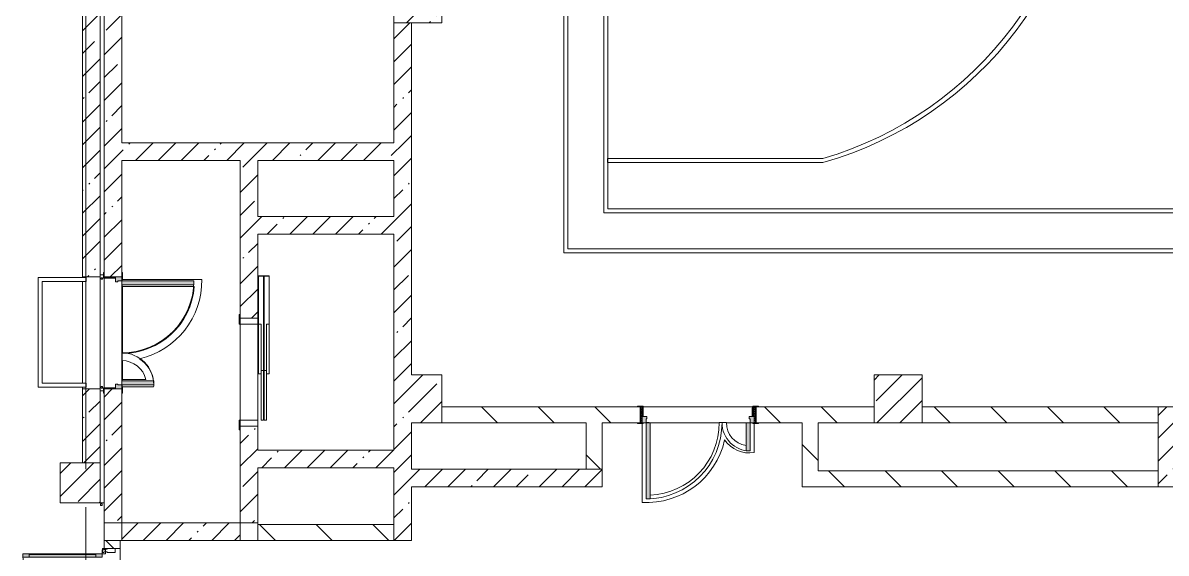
# Model space of a CAD drawing. Header units: millimetres. Extents: x 81609 to 272668, y -8553 to 29000.
# Drawn here: x 183181 to 197468, y 10072 to 16700 of the extents above; entities that cross this region are included whole.
import ezdxf

# ---------------------------------------------------------------- set-up
doc = ezdxf.new("R2010")
doc.units = ezdxf.units.MM
doc.linetypes.add('Осевая', pattern=[3175, 635, -476.25, 1587.5, -476.25])
for name, color, linetype, lineweight, true_color in [('A-DETL-GENF-3', 7, 'Continuous', 5, 0xe2e2e2), ('A-DETL-GENF-5', 7, 'Continuous', 5, 0xaaaaaa), ('A-DOOR-4', 7, 'Continuous', 5, 0xe2e2e2), ('A-DOOR-5', 7, 'Continuous', 5, 0xaaaaaa), ('A-DOOR-FRAM-2', 7, 'Continuous', 5, 0xe2e2e2), ('A-DOOR-FRAM-4', 7, 'Continuous', 5, 0xaaaaaa), ('A-FLOR-1', 7, 'Continuous', 5, 0xaaaaaa)]:
    doc.layers.add(name, color=color, linetype=linetype, lineweight=lineweight, true_color=true_color)
for name, color, linetype, lineweight in [('A-GLAZ-CWMG-2', 7, 'Continuous', 5), ('A-WALL', 7, 'Continuous', 9), ('A-WALL-2', 7, 'Continuous', 5), ('I-WALL-3', 7, 'Continuous', 5), ('S-COLS-1', 7, 'Continuous', 5), ('Оси', 7, 'Continuous', 9), ('Оси-2', 7, 'Осевая', 9)]:
    doc.layers.add(name, color=color, linetype=linetype, lineweight=lineweight)
pattern_1 = [(135, (145658, 0), (-353.5534, -353.5534), [])]
pattern_2 = [(45, (145658, 0), (-285.123, 285.123), []), (45, (145943.1, 0), (-285.123, 285.123), [504.031, -100.806, 16.764, -84.042])]

# ---------------------------------------------------------------- blocks, each defined once
blk = doc.blocks.new('BSC_Колонна _Прямоугольная - 600х600-V231-2_9_3_птичка')
at = {"layer": 'S-COLS-1'}
h = blk.add_hatch(dxfattribs=at)
h.set_pattern_fill('FP_92', color=256, style=0, pattern_type=2)
h.set_pattern_definition([(45, (-42460, -17000), (-285.123, 285.123), []), (45, (-42174.88, -17000), (-285.123, 285.123), [504.031, -100.806, 16.764, -84.042])])
h.paths.add_polyline_path([(-300, -300), (300, -300), (300, 300), (-300, 300)])
for p, q in [((300, 300), (-300, 300)), ((-300, 300), (-300, -300)), ((300, -300), (300, 300)), ((-300, -300), (300, -300))]:
    blk.add_line(p, q, dxfattribs=at)
blk = doc.blocks.new('110_Дверь_СКБ_2Ст - Д-6_л__ ДОО_Дв_1450x2100h_Дверь из раздевальной в коридор-V270-2_9_3_птичка')
at = {"layer": 'A-DOOR-4'}
for points in [[(612.5, 1050), (612.5, 100), (662.5, 100), (662.5, 1050)], [(-637.5, 450), (-637.5, 100), (-587.5, 100), (-587.5, 450)]]:
    blk.add_hatch(color=256, dxfattribs=at).paths.add_polyline_path(points)
h = blk.add_hatch(color=256, dxfattribs=at)
h.paths.add_polyline_path([(-637.5, 100), (-687.5, 100), (-687.5, 20), (-627.5, 20), (-627.5, 50), (-637.5, 50)])
h.paths.add_polyline_path([(712.5, 100), (662.5, 100), (662.5, 50), (652.5, 50), (652.5, 20), (712.5, 20)])
at = {"layer": 'A-DOOR-5'}
h = blk.add_hatch(dxfattribs=at)
h.set_pattern_fill('FP_17', color=256, style=0, pattern_type=2)
h.set_pattern_definition([(135, (1576.41, 164.685), (-14.14214, -14.14214), []), (225, (1576.41, 164.685), (14.14214, -14.14214), [])])
h.paths.add_polyline_path([(737.5, 100), (712.5, 100), (712.5, -100), (737.5, -100), (737.5, 0.5)])
at = {"layer": 'A-DOOR-FRAM-2'}
for points in [[(-742.5, 108), (-742.5, 100), (-672.5, 100), (-672.5, 108)], [(-672.5, 20), (-687.5, 20), (-687.5, -100), (-672.5, -100), (-672.5, 0.5)], [(767.5, 108), (697.5, 108), (697.5, 100), (767.5, 100)], [(712.5, 20), (697.5, 20), (697.5, -100), (712.5, -100), (712.5, 0.5)], [(-672.5, -100), (-742.5, -100), (-742.5, -108), (-672.5, -108)], [(767.5, -100), (697.5, -100), (697.5, -108), (767.5, -108)]]:
    blk.add_hatch(color=256, dxfattribs=at).paths.add_polyline_path(points)
at = {"layer": 'A-DOOR-FRAM-4'}
h = blk.add_hatch(dxfattribs=at)
h.set_pattern_fill('FP_18', color=256, style=0, pattern_type=2)
h.set_pattern_definition([(45, (-546.384, 164.685), (-14.1421, 14.1421), []), (135, (-546.384, 164.685), (-14.1421, -14.1421), [])])
h.paths.add_polyline_path([(-712.5, 100), (-712.5, -100), (-687.5, -100), (-687.5, 100)])
at = {"layer": 'A-DOOR-5'}
for p, q in [((662.5, 1050), (612.5, 1050)), ((612.5, 1050), (612.5, 100)), ((662.5, 100), (662.5, 1050)), ((-637.5, 450), (-637.5, 100)), ((-587.5, 450), (-637.5, 450)), ((-587.5, 100), (-587.5, 450)), ((-637.5, 100), (-587.5, 100)), ((612.5, 100), (662.5, 100))]:
    blk.add_line(p, q, dxfattribs=at)
for centre, radius, start, end in [((662.5, 100), 950, 90, 180), ((-637.5, 100), 350, 360, 90)]:
    blk.add_arc(centre, radius, start, end, dxfattribs=at)
at = {"layer": 'A-DOOR-FRAM-4'}
for p, q in [((-672.5, 108), (-742.5, 108)), ((-742.5, 108), (-742.5, 100)), ((-742.5, 100), (-672.5, 100)), ((-687.5, 100), (-712.5, 100)), ((-712.5, 100), (-712.5, -100)), ((-637.5, 100), (-687.5, 100)), ((-687.5, 100), (-687.5, 20)), ((-687.5, -100), (-687.5, 100)), ((-687.5, 20), (-627.5, 20)), ((-672.5, 20), (-687.5, 20)), ((-687.5, 20), (-687.5, -100)), ((-672.5, 100), (-672.5, 108)), ((-672.5, -100), (-672.5, 20)), ((-637.5, 50), (-637.5, 100)), ((-627.5, 50), (-637.5, 50)), ((-627.5, 20), (-627.5, 50)), ((662.5, 50), (652.5, 50)), ((652.5, 50), (652.5, 20)), ((652.5, 20), (712.5, 20)), ((662.5, 100), (662.5, 50)), ((712.5, 100), (662.5, 100)), ((767.5, 108), (697.5, 108)), ((697.5, 108), (697.5, 100)), ((697.5, 100), (767.5, 100)), ((712.5, 20), (697.5, 20)), ((697.5, 20), (697.5, -100)), ((712.5, 20), (712.5, 100)), ((737.5, 100), (712.5, 100)), ((712.5, 100), (712.5, -100)), ((712.5, -100), (712.5, 20)), ((737.5, -100), (737.5, 100)), ((767.5, 100), (767.5, 108)), ((-672.5, -100), (-742.5, -100)), ((-742.5, -100), (-742.5, -108)), ((-742.5, -108), (-672.5, -108)), ((-712.5, -100), (-687.5, -100)), ((-687.5, -100), (-672.5, -100)), ((-672.5, -108), (-672.5, -100)), ((697.5, -100), (712.5, -100)), ((767.5, -100), (697.5, -100)), ((697.5, -100), (697.5, -108)), ((697.5, -108), (767.5, -108)), ((712.5, -100), (737.5, -100)), ((767.5, -108), (767.5, -100))]:
    blk.add_line(p, q, dxfattribs=at)
blk = doc.blocks.new('110_Дверь_СКБ_2Ст - Д-2 1450x2100h_Лестничная клетка EIS60-31576737-2_9_3_птичка')
at = {"layer": 'A-DOOR-4'}
for points in [[(-587.5, 110), (-587.5, 1010), (-637.5, 1010), (-637.5, 110)], [(662.5, 510), (612.5, 510), (612.5, 110), (662.5, 110)], [(712.5, 30), (697.5, 30), (697.5, -110), (712.5, -110)]]:
    blk.add_hatch(color=256, dxfattribs=at).paths.add_polyline_path(points)
h = blk.add_hatch(color=256, dxfattribs=at)
h.paths.add_polyline_path([(712.5, 110), (662.5, 110), (662.5, 60), (652.5, 60), (652.5, 30), (712.5, 30), (712.5, 90.1)])
h.paths.add_polyline_path([(-627.5, 30), (-627.5, 60), (-637.5, 60), (-637.5, 110), (-687.5, 110), (-687.5, 30)])
at = {"layer": 'A-DOOR-FRAM-2'}
for points in [[(-672.5, 110), (-672.5, 118), (-742.5, 118), (-742.5, 110), (-697.3, 110)], [(-672.5, 30), (-687.5, 30), (-687.5, -110), (-672.5, -110)], [(767.5, 110), (767.5, 118), (697.5, 118), (697.5, 110)], [(-672.5, -110), (-742.5, -110), (-742.5, -118), (-672.5, -118)], [(767.5, -118), (767.5, -110), (697.5, -110), (697.5, -118)]]:
    blk.add_hatch(color=256, dxfattribs=at).paths.add_polyline_path(points)
at = {"layer": 'A-DOOR-5'}
for p, q in [((-637.5, 1010), (-637.5, 110)), ((-587.5, 1010), (-637.5, 1010)), ((-587.5, 110), (-587.5, 1010)), ((662.5, 510), (612.5, 510)), ((612.5, 510), (612.5, 110)), ((662.5, 110), (662.5, 510)), ((-637.5, 110), (-587.5, 110)), ((612.5, 110), (662.5, 110))]:
    blk.add_line(p, q, dxfattribs=at)
for centre, radius, start, end in [((-637.5, 110), 900, 0, 90), ((662.5, 110), 400, 90, 180)]:
    blk.add_arc(centre, radius, start, end, dxfattribs=at)
at = {"layer": 'A-DOOR-FRAM-4'}
for p, q in [((-672.5, 118), (-742.5, 118)), ((-742.5, 118), (-742.5, 110)), ((-742.5, 110), (-672.5, 110)), ((-637.5, 110), (-687.5, 110)), ((-687.5, 110), (-687.5, 30)), ((-687.5, 30), (-627.5, 30)), ((-672.5, 30), (-687.5, 30)), ((-687.5, 30), (-687.5, -110)), ((-672.5, 110), (-672.5, 118)), ((-672.5, -110), (-672.5, 30)), ((-637.5, 60), (-637.5, 110)), ((-627.5, 60), (-637.5, 60)), ((-627.5, 30), (-627.5, 60)), ((662.5, 60), (652.5, 60)), ((652.5, 60), (652.5, 30)), ((652.5, 30), (712.5, 30)), ((662.5, 110), (662.5, 60)), ((712.5, 110), (662.5, 110)), ((767.5, 118), (697.5, 118)), ((697.5, 118), (697.5, 110)), ((697.5, 110), (767.5, 110)), ((712.5, 30), (697.5, 30)), ((697.5, 30), (697.5, -110)), ((712.5, 30), (712.5, 110)), ((712.5, -110), (712.5, 30)), ((767.5, 110), (767.5, 118)), ((-672.5, -110), (-742.5, -110)), ((-742.5, -110), (-742.5, -118)), ((-742.5, -118), (-672.5, -118)), ((-687.5, -110), (-672.5, -110)), ((-672.5, -118), (-672.5, -110)), ((697.5, -110), (712.5, -110)), ((767.5, -110), (697.5, -110)), ((697.5, -110), (697.5, -118)), ((697.5, -118), (767.5, -118)), ((767.5, -118), (767.5, -110))]:
    blk.add_line(p, q, dxfattribs=at)
blk = doc.blocks.new('BSC_Колонна _Прямоугольная - 500х500-V315-2_9_3_птичка')
at = {"layer": 'S-COLS-1'}
h = blk.add_hatch(dxfattribs=at)
h.set_pattern_fill('FP_155', color=256, style=0, pattern_type=2)
h.set_pattern_definition([(45, (-38240, -10950), (-285.123, 285.123), []), (45, (-37954.88, -10950), (-285.123, 285.123), [504.031, -100.806, 16.764, -84.042])])
h.paths.add_polyline_path([(-250, -250), (250, -250), (250, 250), (-250, 250)])
for p, q in [((250, 250), (-250, 250)), ((-250, 250), (-250, -250)), ((250, -250), (250, 250)), ((-250, -250), (250, -250))]:
    blk.add_line(p, q, dxfattribs=at)
blk = doc.blocks.new('DOR_Дверь лифта - 1350х2050h-V320-2_9_3_птичка')
at = {"layer": 'A-DOOR-5'}
for p, q in [((-600, 125), (-720, 125)), ((-720, 125), (-720, 110)), ((-720, 110), (-600, 110)), ((-675, 110), (-675, -110)), ((-600, 110), (-675, 110)), ((-600, 110), (-600, 125)), ((600, 110), (-600, 110)), ((-600, 110), (-600, -110)), ((720, 125), (600, 125)), ((600, 125), (600, 110)), ((600, -110), (600, 110)), ((675, 110), (600, 110)), ((600, 110), (720, 110)), ((675, -110), (675, 110)), ((720, 110), (720, 125)), ((-675, -110), (-600, -110)), ((-600, -110), (600, -110)), ((-20, -120), (-20, -150)), ((600, -120), (-20, -120)), ((600, -110), (675, -110)), ((600, -150), (600, -120)), ((-600, -150), (-600, -180)), ((20, -150), (-600, -150)), ((-600, -180), (20, -180)), ((-600, -190), (-600, -220)), ((20, -190), (-600, -190)), ((-600, -220), (20, -220)), ((-20, -150), (600, -150)), ((-20, -220), (-20, -250)), ((600, -220), (-20, -220)), ((-20, -250), (600, -250)), ((20, -180), (20, -150)), ((20, -220), (20, -190)), ((600, -250), (600, -220))]:
    blk.add_line(p, q, dxfattribs=at)
at = {"layer": 'A-DOOR-FRAM-4'}
for p, q in [((600, -117), (600, -120)), ((1203, -117), (600, -117)), ((600, -120), (1200, -120)), ((1200, -120), (1200, -180)), ((1203, -183), (1203, -117)), ((1200, -180), (20, -180)), ((20, -180), (20, -183)), ((20, -183), (1203, -183)), ((1203, -187), (20, -187)), ((20, -187), (20, -190)), ((20, -190), (1200, -190)), ((600, -250), (600, -253)), ((1200, -250), (600, -250)), ((600, -253), (1203, -253)), ((1200, -190), (1200, -250)), ((1203, -253), (1203, -187))]:
    blk.add_line(p, q, dxfattribs=at)
blk = doc.blocks.new('Дверь_Витражная_остекление_ - ДВН_ДАО_Главный вход_1800 в свету 5-32258809-2_9_3_птичка')
at = {"layer": 'A-DETL-GENF-3'}
for points in [[(-947.5, -723.4), (-947.5, -20), (-992.5, -20), (-992.5, -1012.5), (-947.5, -1012.5)], [(1042.5, -1012.5), (1042.5, -20), (997.5, -20), (997.5, -1012.5)]]:
    blk.add_hatch(color=256, dxfattribs=at).paths.add_polyline_path(points)
at = {"layer": 'A-DETL-GENF-5'}
for p, q in [((-947.5, -20), (-992.5, -20)), ((-992.5, -1012.5), (-992.5, -20)), ((-947.5, -20), (-992.5, -20)), ((-992.5, -20), (-992.5, -1012.5)), ((-992.5, -100), (-947.5, -100)), ((-982.5, -932.5), (-982.5, -100)), ((-947.5, -1012.5), (-947.5, -20)), ((-947.5, -1012.5), (-947.5, -20)), ((988.5, -932.5), (988.5, -100)), ((997.5, -1012.5), (997.5, -20)), ((997.5, -20), (997.5, -1012.5)), ((1042.5, -100), (997.5, -100)), ((1032.5, -932.5), (1032.5, -100)), ((1042.5, -1012.5), (1042.5, -20)), ((1042.5, -1012.5), (1042.5, -20)), ((-992.5, -932.5), (-947.5, -932.5)), ((1042.5, -932.5), (997.5, -932.5)), ((-992.5, -1012.5), (-947.5, -1012.5)), ((-992.5, -1012.5), (-947.5, -1012.5)), ((1042.5, -1012.5), (997.5, -1012.5)), ((997.5, -1012.5), (1042.5, -1012.5))]:
    blk.add_line(p, q, dxfattribs=at)
at = {"layer": 'A-DOOR-5'}
for p, q in [((-1042.5, 20), (-992.5, 20)), ((-1042.5, -20), (-1042.5, 20)), ((-992.5, 20), (-992.5, -20)), ((992.5, 20), (1042.5, 20)), ((992.5, -20), (992.5, 20)), ((1042.5, 20), (1042.5, -20)), ((-992.5, -20), (-1042.5, -20)), ((-992.5, -1012.5), (-992.5, -20)), ((992.5, -1012.5), (992.5, -20)), ((1042.5, -20), (992.5, -20))]:
    blk.add_line(p, q, dxfattribs=at)
for centre, start, end in [((992.5, -20), 209.21115, 212.8228), ((992.5, -20), 217.57984, 270), ((-992.5, -20), 270, 286.54233)]:
    blk.add_arc(centre, 992.5, start, end, dxfattribs=at)
blk = doc.blocks.new('Прямоугольный импост - Импост структурный с накладкой - 160мм Темный-31239248-2_9_3_птичка')
at = {"layer": 'A-GLAZ-CWMG-2'}
for p, q in [((0, 17), (-50, 17)), ((-50, 17), (-50, 0)), ((-50, 0), (-40, 0)), ((-40, 0), (-40, -40)), ((-10, -40), (-10, 0)), ((-10, 0), (0, 0)), ((0, 0), (0, 17)), ((-40, -40), (-50, -40)), ((-50, -40), (-50, -140)), ((-50, -140), (0, -140)), ((0, -40), (-10, -40)), ((0, -140), (0, -40))]:
    blk.add_line(p, q, dxfattribs=at)

msp = doc.modelspace()

# ---------------------------------------------------------------- hatches: boundary and pattern name
at = {"layer": 'I-WALL-3'}
h = msp.add_hatch(dxfattribs=at)
h.set_pattern_fill('FP_76', color=256, style=0, pattern_type=2)
h.set_pattern_definition(pattern_2)
h.paths.add_polyline_path([(183928, 11200), (184148, 11200), (184148, 12125), (183928, 12125), (183928, 11221)])
h.paths.add_polyline_path([(184148, 13525), (184148, 21575), (183928, 21575), (183928, 13525)])
h.paths.add_polyline_path([(184148, 22975), (184148, 23400), (183928, 23400), (183928, 22975)])
h = msp.add_hatch(dxfattribs=at)
h.set_pattern_fill('FP_76', color=256, style=0, pattern_type=2)
h.set_pattern_definition(pattern_2)
h.paths.add_polyline_path([(184398.1, 10450), (184418, 10450), (184418, 12125), (184198, 12125), (184198, 10450)])
h.paths.add_polyline_path([(184198, 13525), (184418, 13525), (184418, 21575), (184198, 21575), (184198, 13534.8)])
h.paths.add_polyline_path([(184418, 22975), (184418, 23420.3), (184198, 23420.3), (184198, 22975), (184398.1, 22975)])
h = msp.add_hatch(dxfattribs=at)
h.set_pattern_fill('FP_76', color=256, style=0, pattern_type=2)
h.set_pattern_definition(pattern_2)
h.paths.add_polyline_path([(188038, 15200), (188038, 16700), (187818, 16700), (187818, 15200)])
h = msp.add_hatch(dxfattribs=at)
h.set_pattern_fill('FP_76', color=256, style=0, pattern_type=2)
h.set_pattern_definition(pattern_2)
h.paths.add_polyline_path([(186118, 14980), (188038, 14980), (188038, 15200), (184418, 15200), (184418, 14980), (185898, 14980)])
h = msp.add_hatch(dxfattribs=at)
h.set_pattern_fill('FP_76', color=256, style=0, pattern_type=2)
h.set_pattern_definition(pattern_2)
h.paths.add_polyline_path([(186118, 14280), (186118, 14980), (185898, 14980), (185898, 14280)])
h = msp.add_hatch(dxfattribs=at)
h.set_pattern_fill('FP_76', color=256, style=0, pattern_type=2)
h.set_pattern_definition(pattern_2)
h.paths.add_polyline_path([(188038, 10230), (188038, 11700), (187818, 11700), (187818, 10230)])
h.paths.add_polyline_path([(188038, 12300), (188038, 14980), (187818, 14980), (187818, 12300)])
h = msp.add_hatch(dxfattribs=at)
h.set_pattern_fill('FP_76', color=256, style=0, pattern_type=2)
h.set_pattern_definition(pattern_2)
h.paths.add_polyline_path([(185898, 10450), (186118, 10450), (186118, 11660), (185898, 11660), (185898, 11221)])
h.paths.add_polyline_path([(186118, 13010), (186118, 14280), (185898, 14280), (185898, 13010)])
h = msp.add_hatch(dxfattribs=at)
h.set_pattern_fill('FP_76', color=256, style=0, pattern_type=2)
h.set_pattern_definition(pattern_2)
h.paths.add_polyline_path([(187818, 14060), (187818, 14280), (186118, 14280), (186118, 14060), (187180.7, 14060)])
h = msp.add_hatch(dxfattribs=at)
h.set_pattern_fill('FP_79', color=256, style=0, pattern_type=2)
h.set_pattern_definition(pattern_1)
h.paths.add_polyline_path([(196455.9, 11700), (197368, 11700), (197368, 11900), (194418, 11900), (194418, 11700), (195528.4, 11700)])
h.paths.add_polyline_path([(188418, 11700), (190893.7, 11700), (190890.8, 11900), (188418, 11900)])
h.paths.add_polyline_path([(192343.7, 11700), (193818, 11700), (193818, 11900), (192343.7, 11900), (192343.7, 11799.5)])
h = msp.add_hatch(dxfattribs=at)
h.set_pattern_fill('FP_76', color=256, style=0, pattern_type=2)
h.set_pattern_definition(pattern_2)
h.paths.add_polyline_path([(197368, 10900), (197568, 10900), (197568, 11900), (197368, 11900), (197368, 11100)])
h = msp.add_hatch(dxfattribs=at)
h.set_pattern_fill('FP_79', color=256, style=0, pattern_type=2)
h.set_pattern_definition(pattern_1)
h.paths.add_polyline_path([(190418.7, 11120), (190418.7, 11700), (190218.7, 11700), (190218.7, 11120)])
h = msp.add_hatch(dxfattribs=at)
h.set_pattern_fill('FP_79', color=256, style=0, pattern_type=2)
h.set_pattern_definition(pattern_1)
h.paths.add_polyline_path([(193118.7, 11100), (193118.7, 11700), (192918.7, 11700), (192918.7, 11100)])
h = msp.add_hatch(dxfattribs=at)
h.set_pattern_fill('FP_76', color=256, style=0, pattern_type=2)
h.set_pattern_definition(pattern_2)
h.paths.add_polyline_path([(187818, 11140), (187818, 11360), (186118, 11360), (186118, 11140), (187180.7, 11140)])
h = msp.add_hatch(dxfattribs=at)
h.set_pattern_fill('FP_76', color=256, style=0, pattern_type=2)
h.set_pattern_definition(pattern_2)
h.paths.add_polyline_path([(188038, 10900), (190418.7, 10900), (190418.7, 11120), (188038, 11120)])
h = msp.add_hatch(dxfattribs=at)
h.set_pattern_fill('FP_79', color=256, style=0, pattern_type=2)
h.set_pattern_definition(pattern_1)
h.paths.add_polyline_path([(206818, 10900), (206818, 11100), (204998, 11100), (204998, 10900), (205731.1, 10900)])
h.paths.add_polyline_path([(200166, 10900), (201158, 10900), (201158, 11100), (197568, 11100), (197568, 10900), (198310.9, 10900)])
h.paths.add_polyline_path([(202058, 10900), (202268, 10900), (202268, 11100), (202058, 11100), (202058, 10980)])
h.paths.add_polyline_path([(203888, 10900), (204098, 10900), (204098, 11100), (203888, 11100), (203888, 10980)])
h.paths.add_polyline_path([(203188, 10900), (203188, 11100), (202968, 11100), (202968, 10900)])
h.paths.add_polyline_path([(192918.7, 10900), (197368, 10900), (197368, 11100), (192918.7, 11100)])
h = msp.add_hatch(dxfattribs=at)
h.set_pattern_fill('FP_76', color=256, style=0, pattern_type=2)
h.set_pattern_definition(pattern_2)
h.paths.add_polyline_path([(185898, 10230), (185898, 10450), (184418, 10450), (184418, 10230), (185325.6, 10230)])
h = msp.add_hatch(dxfattribs=at)
h.set_pattern_fill('FP_79', color=256, style=0, pattern_type=2)
h.set_pattern_definition(pattern_1)
h.paths.add_polyline_path([(187818, 10230), (187818, 10430), (186118, 10430), (186118, 10230), (187180.7, 10230)])
h = msp.add_hatch(dxfattribs=at)
h.set_pattern_fill('FP_79', color=256, style=0, pattern_type=2)
h.set_pattern_definition(pattern_1)
h.paths.add_polyline_path([(184198, 7900), (184398, 7900), (184398, 8000), (184198, 8000)])
h.paths.add_polyline_path([(184198, 10130), (184398, 10130), (184398, 10230), (184198, 10230)])
at = {"layer": 'S-COLS-1'}
h = msp.add_hatch(dxfattribs=at)
h.set_pattern_fill('FP_76', color=256, style=0, pattern_type=2)
h.set_pattern_definition(pattern_2)
h.paths.add_polyline_path([(187818, 11700), (188418, 11700), (188418, 12300), (187818, 12300)])
h = msp.add_hatch(dxfattribs=at)
h.set_pattern_fill('FP_76', color=256, style=0, pattern_type=2)
h.set_pattern_definition(pattern_2)
h.paths.add_polyline_path([(194418, 11700), (194418, 12300), (193818, 12300), (193818, 11700)])

# ---------------------------------------------------------------- linework, layer by layer
at = {"layer": 'A-FLOR-1'}
for p, q in [((189941.6, 24981.3), (189941.6, 13824.4)), ((189991.6, 13874.4), (189991.6, 24931.3)), ((190441.6, 24481.3), (190441.6, 14324.4)), ((190491.6, 14374.4), (190491.6, 24431.3)), ((193177.7, 15002.8), (190488, 15002.8)), ((190488, 15002.8), (190488, 14952.8)), ((190488, 14952.8), (193177.7, 14952.8)), ((190441.6, 14324.4), (209798, 14324.4)), ((200094.8, 14374.4), (190491.6, 14374.4)), ((210248, 13874.4), (189991.6, 13874.4)), ((189941.6, 13824.4), (210298, 13824.4)), ((183971.1, 13518), (183371.1, 13518)), ((183371.1, 13518), (183371.1, 12148.2)), ((183421.1, 12198.2), (183421.1, 13468)), ((183421.1, 13468), (183971.1, 13468)), ((183971.1, 13468), (183971.1, 13518)), ((184190, 13550), (184148, 13550)), ((185416.2, 13493.1), (184421.4, 13493.1)), ((184421.4, 13493.1), (184421.4, 13475)), ((184428, 13492.5), (184428, 13550)), ((184421.4, 13425), (184421.4, 13403.1)), ((184421.4, 13403.1), (185323.7, 13403.1)), ((184428, 12568.5), (184428, 13403.1)), ((184421.4, 12568.1), (184421.4, 12478.1)), ((184428, 12242), (184428, 12477.5)), ((183371.1, 12148.2), (183971.1, 12148.2)), ((183971.1, 12198.2), (183421.1, 12198.2)), ((183971.1, 12148.2), (183971.1, 12198.2)), ((184718.5, 12242), (184421.4, 12242)), ((184421.4, 12242), (184421.4, 12225)), ((184421.4, 12175), (184421.4, 12152)), ((184421.4, 12152), (184815.8, 12152)), ((184428, 12100), (184428, 12152)), ((184148, 12100), (184190, 12100)), ((192293.7, 11780), (192293.7, 11889.6)), ((192293.7, 11889.6), (192303.7, 11889.6)), ((190918.7, 11692), (190918.7, 10706.8)), ((191008.7, 11703), (190968.7, 11703)), ((191973.7, 11703), (191883.7, 11703)), ((192318.7, 11329.8), (192318.7, 11692)), ((184198, 10700), (184148, 10700)), ((184198, 10230), (184198, 10450)), ((184418, 10230), (184398.1, 10230)), ((186118, 10230), (185898, 10230)), ((184198, 10120), (184198, 10130)), ((184198, 10130), (184198, 10120))]:
    msp.add_line(p, q, dxfattribs=at)
for centre, radius, start, end in [((191923, 19382.8), 4604.2, 285.81331, 74.18669), ((191893.5, 19382.8), 4564.4, 286.34112, 73.65888), ((184421.4, 13473.1), 995, 282.67054, 1.1511), ((184421.4, 13473.1), 905, 270, 355.56313), ((184421.4, 12173.1), 305, 13.0427, 90), ((184421.4, 12173.1), 395, 7.55422, 56.45952), ((184421.4, 12173.1), 395, 356.92799, 0.27403), ((190978.7, 11700), 905, 272.53584, 0.18993), ((192258.7, 11700), 285, 179.39688, 261.89794), ((190978.7, 11700), 995, 266.54288, 347.60213), ((192258.7, 11700), 375, 214.72707, 279.2069)]:
    msp.add_arc(centre, radius, start, end, dxfattribs=at)
at = {"layer": 'A-WALL'}
for p, q in [((190218.7, 11120), (190418.7, 11120)), ((197368, 11100), (197368, 10900)), ((187818, 10230), (187818, 10430))]:
    msp.add_line(p, q, dxfattribs=at)
at = {"layer": 'A-WALL-2'}
for p, q in [((184178, 13515), (184158, 13515)), ((184158, 13515), (184158, 13495)), ((184158, 13495), (184178, 13495)), ((184178, 13495), (184178, 13515)), ((184158, 12155), (184158, 12135)), ((184178, 12155), (184158, 12155)), ((184178, 12135), (184178, 12155)), ((184158, 12135), (184178, 12135)), ((184152.5, 10689), (184152.5, 10669)), ((184172.5, 10689), (184152.5, 10689)), ((184152.5, 10669), (184172.5, 10669)), ((184172.5, 10669), (184172.5, 10689))]:
    msp.add_line(p, q, dxfattribs=at)
at = {"layer": 'I-WALL-3'}
for p, q in [((183928, 21584.5), (183928, 13518)), ((184148, 11200), (184148, 21584.5)), ((184198, 21520), (184198, 13580)), ((184418, 15200), (184418, 21520)), ((187818, 16700), (187818, 15200)), ((188038, 12300), (188038, 16700)), ((187818, 15200), (184418, 15200)), ((184418, 13580), (184418, 14980)), ((184418, 14980), (185898, 14980)), ((185898, 14980), (185898, 13010)), ((186118, 14980), (187818, 14980)), ((186118, 14280), (186118, 14980)), ((187818, 14980), (187818, 14280)), ((187818, 14280), (186118, 14280)), ((186118, 13010), (186118, 14060)), ((186118, 14060), (187818, 14060)), ((187818, 14060), (187818, 12300)), ((183928, 13525), (184148, 13525)), ((183928, 12198.2), (183928, 13468)), ((184198, 12140), (184198, 13510)), ((184418, 13425), (184418, 12225)), ((185898, 13010), (186118, 13010)), ((183928, 12148.2), (183928, 11200)), ((184148, 12125), (183928, 12125)), ((184198, 12070), (184198, 10450)), ((184418, 12070), (184418, 10230)), ((190863.7, 11900), (188418, 11900)), ((188418, 11900), (188418, 11700)), ((190933.7, 11900), (192303.7, 11900)), ((193818, 11900), (192373.7, 11900)), ((193818, 11700), (193818, 11900)), ((199818, 11900), (194418, 11900)), ((194418, 11900), (194418, 11700)), ((197368, 11900), (197368, 11100)), ((185898, 11660), (185898, 10230)), ((186118, 11660), (185898, 11660)), ((186118, 11360), (186118, 11660)), ((187818, 11700), (187818, 11360)), ((188038, 11120), (188038, 11700)), ((188418, 11700), (190218.7, 11700)), ((190218.7, 11700), (190218.7, 11120)), ((190418.7, 11700), (190863.7, 11700)), ((190418.7, 10900), (190418.7, 11700)), ((191883.5, 11700), (191018.7, 11700)), ((192218.7, 11700), (191974, 11700)), ((192373.7, 11700), (192918.7, 11700)), ((192918.7, 11700), (192918.7, 10900)), ((193118.7, 11700), (193818, 11700)), ((193118.7, 11100), (193118.7, 11700)), ((194418, 11700), (197368, 11700)), ((187818, 11360), (186118, 11360)), ((186118, 10230), (186118, 11140)), ((186118, 11140), (187818, 11140)), ((187818, 11140), (187818, 10430)), ((190218.7, 11120), (188038, 11120)), ((197368, 11100), (193118.7, 11100)), ((188038, 10900), (190418.7, 10900)), ((188038, 10230), (188038, 10900)), ((192918.7, 10900), (201358, 10900)), ((184198, 10450), (184418, 10450)), ((186118, 10450), (184418, 10450)), ((187818, 10430), (186118, 10430)), ((184398, 10230), (184198, 10230)), ((184198, 10230), (184198, 10130)), ((184398, 10230), (184398, 7900)), ((184418, 10230), (185898, 10230)), ((185898, 10230), (188038, 10230)), ((184198, 10130), (184398, 10130))]:
    msp.add_line(p, q, dxfattribs=at)
at = {"layer": 'S-COLS-1'}
for p, q in [((187818, 12300), (187818, 11700)), ((188418, 12300), (188038, 12300)), ((188418, 11700), (188418, 12300)), ((194418, 12300), (193818, 12300)), ((193818, 12300), (193818, 11900)), ((194418, 11900), (194418, 12300)), ((193818, 11900), (193818, 11700)), ((194418, 11700), (194418, 11900)), ((188038, 11700), (188418, 11700)), ((193818, 11700), (194418, 11700))]:
    msp.add_line(p, q, dxfattribs=at)
at = {"layer": 'Оси'}
msp.add_line((183968, 11277.7), (183968, 23777.7), dxfattribs=at)
at = {"layer": 'Оси-2'}
msp.add_line((183968, 7947.2), (183968, 11277.7), dxfattribs=at)

# ---------------------------------------------------------------- block references
at = {"layer": 'A-DOOR-5'}
for name, p, rotation in [('110_Дверь_СКБ_2Ст - Д-2 1450x2100h_Лестничная клетка EIS60-31576737-2_9_3_птичка', (184308, 12837.5), 269.9999999999999), ('DOR_Дверь лифта - 1350х2050h-V320-2_9_3_птичка', (186008, 12335), 90), ('110_Дверь_СКБ_2Ст - Д-6_л__ ДОО_Дв_1450x2100h_Дверь из раздевальной в коридор-V270-2_9_3_птичка', (191631.2, 11800), 180), ('Дверь_Витражная_остекление_ - ДВН_ДАО_Главный вход_1800 в свету 5-32258809-2_9_3_птичка', (184194, 9072.5), 269.9999999999999)]:
    msp.add_blockref(name, p, dxfattribs=dict(at, rotation=rotation))
at = {"layer": 'A-GLAZ-CWMG-2', "rotation": 89.99999999999993}
msp.add_blockref('Прямоугольный импост - Импост структурный с накладкой - 160мм Темный-31239248-2_9_3_птичка', (184194, 10130), dxfattribs=at)
at = {"layer": 'S-COLS-1'}
for name, p in [('BSC_Колонна _Прямоугольная - 600х600-V231-2_9_3_птичка', (188118, 17000)), ('BSC_Колонна _Прямоугольная - 500х500-V315-2_9_3_птичка', (183898, 10950))]:
    msp.add_blockref(name, p, dxfattribs=at)

doc.saveas('drawing.dxf')
